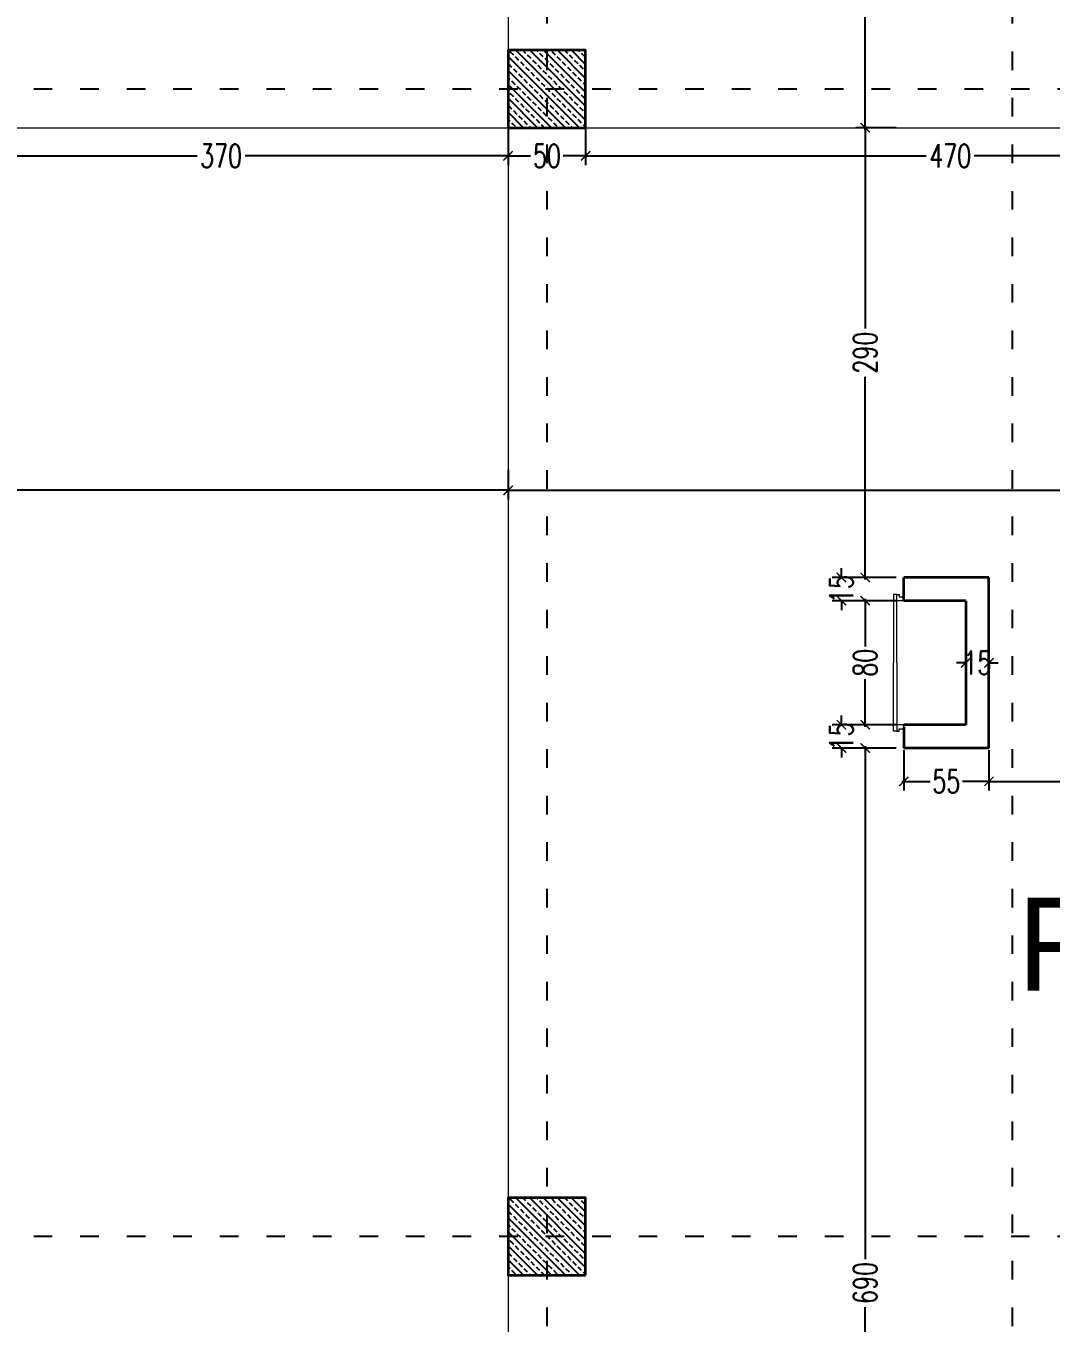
# Model space of a CAD drawing. Header units: centimetres. Extents: x -3207095 to 15275363, y -32656 to 4798027.
# Drawn here: x 679494 to 680155, y 4469814 to 4470651 of the extents above; entities that cross this region are included whole.
import ezdxf

# ---------------------------------------------------------------- set-up
doc = ezdxf.new("R2010")
doc.units = ezdxf.units.CM
doc.linetypes.add('ACAD_ISO03W100', pattern=[30, 12, -18])
doc.linetypes.add('DUZ', pattern=[500, 500])
doc.layers.get('0').update_dxf_attribs({"color": 1, "linetype": 'DUZ'})
doc.layers.add('DIM', color=1, linetype='DUZ')
doc.layers.add('KOLTAR_F', color=145, linetype='Continuous')
for name, color, linetype, lineweight in [('DUVAR', 7, 'Continuous', 35), ('iç duvar', 7, 'Continuous', 50), ('KAPEN', 151, 'Continuous', 9), ('KOLON_F', 3, 'Continuous', 35)]:
    doc.layers.add(name, color=color, linetype=linetype, lineweight=lineweight)
doc.styles.add('DIM', font='ROMANSTW.SHX', dxfattribs={"width": 0.7})
doc.dimstyles.new('1_100', dxfattribs={"dimtxt": 15, "dimasz": 6, "dimexe": 6, "dimexo": 0, "dimgap": 2, "dimtad": 0, "dimdec": 1, "dimzin": 11, "dimdsep": 46, "dimtxsty": 'DIM', "dimblk": 'ARCHTICK', "dimcen": 3, "dimdle": 1.25, "dimclrt": 2, "dimadec": 0, "dimazin": 0, "dimtfac": 1.25, "dimtdec": 1, "dimtix": 1, "dimtofl": 0, "dimtmove": 1, "dimatfit": 3, "dimldrblk": 'ARCHTICK', "dimfxl": 20, "dimfxlon": 1, "dimtolj": 1, "dimtzin": 0, "dimarcsym": 0})

# ---------------------------------------------------------------- blocks, each defined once
blk = doc.blocks.new('_ArchTick')
at = {"color": 0, "linetype": 'ByBlock', "const_width": 0.15}
blk.add_lwpolyline([(-0.5, -0.5), (0.5, 0.5)], dxfattribs=at)
blk = doc.blocks.new('*D472')
at = {"layer": 'Defpoints', "color": 0, "linetype": 'Continuous', "lineweight": 5, "transparency": 16777216}
for p in [(678235.06, 4470364.58), (679805.06, 4470364.58), (679805.06, 4470351.37)]:
    blk.add_point(p, dxfattribs=at)
at = {"layer": 'DIM', "color": 0, "linetype": 'Continuous', "lineweight": -2, "transparency": 16777216}
for p, q in [((678235.06, 4470364.58), (678235.06, 4470345.37)), ((679805.06, 4470364.58), (679805.06, 4470345.37)), ((678233.81, 4470351.37), (679000.56, 4470351.37)), ((679806.31, 4470351.37), (679039.56, 4470351.37))]:
    blk.add_line(p, q, dxfattribs=at)
at = {"layer": 'DIM', "color": 0, "linetype": 'Continuous', "lineweight": -2, "transparency": 16777216, "xscale": 6, "yscale": 6, "zscale": 6, "rotation": 180}
blk.add_blockref('_ArchTick', (678235.06, 4470351.37), dxfattribs=at)
at = {"layer": 'DIM', "color": 0, "linetype": 'Continuous', "lineweight": -2, "transparency": 16777216, "xscale": 6, "yscale": 6, "zscale": 6}
blk.add_blockref('_ArchTick', (679805.06, 4470351.37), dxfattribs=at)
at = {"layer": 'DIM', "color": 2, "linetype": 'Continuous', "lineweight": 5, "transparency": 16777216, "insert": (679020.06, 4470351.37), "char_height": 15, "attachment_point": 5, "style": 'DIM'}
blk.add_mtext('\\A1;1570', dxfattribs=at)
blk = doc.blocks.new('*D473')
at = {"layer": 'Defpoints', "color": 0, "linetype": 'Continuous', "lineweight": 5, "transparency": 16777216}
for p in [(679805.06, 4470364.58), (680875.06, 4470357.14), (680875.06, 4470351.37)]:
    blk.add_point(p, dxfattribs=at)
at = {"layer": 'DIM', "color": 0, "linetype": 'Continuous', "lineweight": -2, "transparency": 16777216}
for p, q in [((679805.06, 4470364.58), (679805.06, 4470345.37)), ((679803.81, 4470351.37), (680320.56, 4470351.37)), ((680876.31, 4470351.37), (680359.56, 4470351.37)), ((680875.06, 4470357.14), (680875.06, 4470345.37))]:
    blk.add_line(p, q, dxfattribs=at)
at = {"layer": 'DIM', "color": 0, "linetype": 'Continuous', "lineweight": -2, "transparency": 16777216, "xscale": 6, "yscale": 6, "zscale": 6, "rotation": 180}
blk.add_blockref('_ArchTick', (679805.06, 4470351.37), dxfattribs=at)
at = {"layer": 'DIM', "color": 0, "linetype": 'Continuous', "lineweight": -2, "transparency": 16777216, "xscale": 6, "yscale": 6, "zscale": 6}
blk.add_blockref('_ArchTick', (680875.06, 4470351.37), dxfattribs=at)
at = {"layer": 'DIM', "color": 2, "linetype": 'Continuous', "lineweight": 5, "transparency": 16777216, "insert": (680340.06, 4470351.37), "char_height": 15, "attachment_point": 5, "style": 'DIM'}
blk.add_mtext('\\A1;1070', dxfattribs=at)
blk = doc.blocks.new('*D477')
at = {"layer": 'Defpoints', "color": 0, "linetype": 'Continuous', "lineweight": 5, "transparency": 16777216}
for p in [(680060.06, 4470925.15), (680035.24, 4470585.15), (680060.06, 4470585.15)]:
    blk.add_point(p, dxfattribs=at)
at = {"layer": 'DIM', "color": 0, "linetype": 'Continuous', "lineweight": -2, "transparency": 16777216}
for p, q in [((680055.24, 4470925.15), (680029.24, 4470925.15)), ((680035.24, 4470926.4), (680035.24, 4470770.65)), ((680035.24, 4470583.9), (680035.24, 4470739.65)), ((680055.24, 4470585.15), (680029.24, 4470585.15))]:
    blk.add_line(p, q, dxfattribs=at)
at = {"layer": 'DIM', "color": 0, "linetype": 'Continuous', "lineweight": -2, "transparency": 16777216, "xscale": 6, "yscale": 6, "zscale": 6}
for p, rotation in [((680035.24, 4470925.15), 90), ((680035.24, 4470585.15), 270)]:
    blk.add_blockref('_ArchTick', p, dxfattribs=dict(at, rotation=rotation))
at = {"layer": 'DIM', "color": 2, "linetype": 'Continuous', "lineweight": 5, "transparency": 16777216, "insert": (680035.24, 4470755.15), "char_height": 15, "attachment_point": 5, "rotation": 90, "style": 'DIM'}
blk.add_mtext('\\A1;340', dxfattribs=at)
blk = doc.blocks.new('*D479')
at = {"layer": 'Defpoints', "color": 0, "linetype": 'Continuous', "lineweight": 5, "transparency": 16777216}
for p in [(680060.06, 4470585.15), (680035.24, 4470295.15), (680060.06, 4470295.15)]:
    blk.add_point(p, dxfattribs=at)
at = {"layer": 'DIM', "color": 0, "linetype": 'Continuous', "lineweight": -2, "transparency": 16777216}
for p, q in [((680055.24, 4470585.15), (680029.24, 4470585.15)), ((680035.24, 4470586.4), (680035.24, 4470455.65)), ((680035.24, 4470293.9), (680035.24, 4470424.65)), ((680055.24, 4470295.15), (680029.24, 4470295.15))]:
    blk.add_line(p, q, dxfattribs=at)
at = {"layer": 'DIM', "color": 0, "linetype": 'Continuous', "lineweight": -2, "transparency": 16777216, "xscale": 6, "yscale": 6, "zscale": 6}
for p, rotation in [((680035.24, 4470585.15), 90), ((680035.24, 4470295.15), 270)]:
    blk.add_blockref('_ArchTick', p, dxfattribs=dict(at, rotation=rotation))
at = {"layer": 'DIM', "color": 2, "linetype": 'Continuous', "lineweight": 5, "transparency": 16777216, "insert": (680035.24, 4470440.15), "char_height": 15, "attachment_point": 5, "rotation": 90, "style": 'DIM'}
blk.add_mtext('\\A1;290', dxfattribs=at)
blk = doc.blocks.new('*D480')
at = {"layer": 'Defpoints', "color": 0, "linetype": 'Continuous', "lineweight": 5, "transparency": 16777216}
for p in [(680060.06, 4470280.15), (680035.24, 4470200.15), (680060.06, 4470200.15)]:
    blk.add_point(p, dxfattribs=at)
at = {"layer": 'DIM', "color": 0, "linetype": 'Continuous', "lineweight": -2, "transparency": 16777216}
for p, q in [((680055.24, 4470280.15), (680029.24, 4470280.15)), ((680035.24, 4470281.4), (680035.24, 4470250.65)), ((680035.24, 4470198.9), (680035.24, 4470229.65)), ((680055.24, 4470200.15), (680029.24, 4470200.15))]:
    blk.add_line(p, q, dxfattribs=at)
at = {"layer": 'DIM', "color": 0, "linetype": 'Continuous', "lineweight": -2, "transparency": 16777216, "xscale": 6, "yscale": 6, "zscale": 6}
for p, rotation in [((680035.24, 4470280.15), 90), ((680035.24, 4470200.15), 270)]:
    blk.add_blockref('_ArchTick', p, dxfattribs=dict(at, rotation=rotation))
at = {"layer": 'DIM', "color": 2, "linetype": 'Continuous', "lineweight": 5, "transparency": 16777216, "insert": (680035.24, 4470240.15), "char_height": 15, "attachment_point": 5, "rotation": 90, "style": 'DIM'}
blk.add_mtext('\\A1;80', dxfattribs=at)
blk = doc.blocks.new('*D481')
at = {"layer": 'Defpoints', "color": 0, "linetype": 'Continuous', "lineweight": 5, "transparency": 16777216}
for p in [(680060.06, 4470185.15), (680035.24, 4469495.15), (680060.06, 4469495.15)]:
    blk.add_point(p, dxfattribs=at)
at = {"layer": 'DIM', "color": 0, "linetype": 'Continuous', "lineweight": -2, "transparency": 16777216}
for p, q in [((680055.24, 4470185.15), (680029.24, 4470185.15)), ((680035.24, 4470186.4), (680035.24, 4469855.65)), ((680035.24, 4469493.9), (680035.24, 4469824.65)), ((680055.24, 4469495.15), (680029.24, 4469495.15))]:
    blk.add_line(p, q, dxfattribs=at)
at = {"layer": 'DIM', "color": 0, "linetype": 'Continuous', "lineweight": -2, "transparency": 16777216, "xscale": 6, "yscale": 6, "zscale": 6}
for p, rotation in [((680035.24, 4470185.15), 90), ((680035.24, 4469495.15), 270)]:
    blk.add_blockref('_ArchTick', p, dxfattribs=dict(at, rotation=rotation))
at = {"layer": 'DIM', "color": 2, "linetype": 'Continuous', "lineweight": 5, "transparency": 16777216, "insert": (680035.24, 4469840.15), "char_height": 15, "attachment_point": 5, "rotation": 90, "style": 'DIM'}
blk.add_mtext('\\A1;690', dxfattribs=at)
blk = doc.blocks.new('*D482')
at = {"layer": 'Defpoints', "color": 0, "linetype": 'Continuous', "lineweight": 5, "transparency": 16777216}
for p in [(680029.24, 4470200.15), (680019.96, 4470185.15), (680029.24, 4470185.15)]:
    blk.add_point(p, dxfattribs=at)
at = {"layer": 'DIM', "color": 0, "linetype": 'Continuous', "lineweight": -2, "transparency": 16777216}
for p, q in [((680029.24, 4470200.15), (680013.96, 4470200.15)), ((680019.96, 4470200.15), (680019.96, 4470206.15)), ((680029.24, 4470185.15), (680013.96, 4470185.15)), ((680019.96, 4470185.15), (680019.96, 4470179.15))]:
    blk.add_line(p, q, dxfattribs=at)
at = {"layer": 'DIM', "color": 0, "linetype": 'Continuous', "lineweight": -2, "transparency": 16777216, "xscale": 6, "yscale": 6, "zscale": 6}
for p, rotation in [((680019.96, 4470200.15), 270), ((680019.96, 4470185.15), 90)]:
    blk.add_blockref('_ArchTick', p, dxfattribs=dict(at, rotation=rotation))
at = {"layer": 'DIM', "color": 2, "linetype": 'Continuous', "lineweight": 5, "transparency": 16777216, "insert": (680019.96, 4470192.65), "char_height": 15, "attachment_point": 5, "rotation": 90, "style": 'DIM'}
blk.add_mtext('\\A1;15', dxfattribs=at)
blk = doc.blocks.new('*D483')
at = {"layer": 'Defpoints', "color": 0, "linetype": 'Continuous', "lineweight": 5, "transparency": 16777216}
for p in [(680029.24, 4470295.15), (680019.96, 4470280.15), (680029.24, 4470280.15)]:
    blk.add_point(p, dxfattribs=at)
at = {"layer": 'DIM', "color": 0, "linetype": 'Continuous', "lineweight": -2, "transparency": 16777216}
for p, q in [((680019.96, 4470295.15), (680019.96, 4470301.15)), ((680029.24, 4470295.15), (680013.96, 4470295.15)), ((680029.24, 4470280.15), (680013.96, 4470280.15)), ((680019.96, 4470280.15), (680019.96, 4470274.15))]:
    blk.add_line(p, q, dxfattribs=at)
at = {"layer": 'DIM', "color": 0, "linetype": 'Continuous', "lineweight": -2, "transparency": 16777216, "xscale": 6, "yscale": 6, "zscale": 6}
for p, rotation in [((680019.96, 4470295.15), 270), ((680019.96, 4470280.15), 90)]:
    blk.add_blockref('_ArchTick', p, dxfattribs=dict(at, rotation=rotation))
at = {"layer": 'DIM', "color": 2, "linetype": 'Continuous', "lineweight": 5, "transparency": 16777216, "insert": (680019.96, 4470287.65), "char_height": 15, "attachment_point": 5, "rotation": 90, "style": 'DIM'}
blk.add_mtext('\\A1;15', dxfattribs=at)
blk = doc.blocks.new('*D484')
at = {"layer": 'Defpoints', "color": 0, "linetype": 'Continuous', "lineweight": 5, "transparency": 16777216}
for p in [(680060.06, 4470185.15), (680115.06, 4470185.15), (680115.06, 4470163.69)]:
    blk.add_point(p, dxfattribs=at)
at = {"layer": 'DIM', "color": 0, "linetype": 'Continuous', "lineweight": -2, "transparency": 16777216}
for p, q in [((680060.06, 4470183.69), (680060.06, 4470157.69)), ((680115.06, 4470183.69), (680115.06, 4470157.69)), ((680058.81, 4470163.69), (680077.06, 4470163.69)), ((680116.31, 4470163.69), (680098.06, 4470163.69))]:
    blk.add_line(p, q, dxfattribs=at)
at = {"layer": 'DIM', "color": 0, "linetype": 'Continuous', "lineweight": -2, "transparency": 16777216, "xscale": 6, "yscale": 6, "zscale": 6, "rotation": 180}
blk.add_blockref('_ArchTick', (680060.06, 4470163.69), dxfattribs=at)
at = {"layer": 'DIM', "color": 0, "linetype": 'Continuous', "lineweight": -2, "transparency": 16777216, "xscale": 6, "yscale": 6, "zscale": 6}
blk.add_blockref('_ArchTick', (680115.06, 4470163.69), dxfattribs=at)
at = {"layer": 'DIM', "color": 2, "linetype": 'Continuous', "lineweight": 5, "transparency": 16777216, "insert": (680087.56, 4470163.69), "char_height": 15, "attachment_point": 5, "style": 'DIM'}
blk.add_mtext('\\A1;55', dxfattribs=at)
blk = doc.blocks.new('*D485')
at = {"layer": 'Defpoints', "color": 0, "linetype": 'Continuous', "lineweight": 5, "transparency": 16777216}
for p in [(680115.06, 4470185.15), (680875.06, 4470185.15), (680875.06, 4470163.69)]:
    blk.add_point(p, dxfattribs=at)
at = {"layer": 'DIM', "color": 0, "linetype": 'Continuous', "lineweight": -2, "transparency": 16777216}
for p, q in [((680115.06, 4470183.69), (680115.06, 4470157.69)), ((680875.06, 4470183.69), (680875.06, 4470157.69)), ((680113.81, 4470163.69), (680479.56, 4470163.69)), ((680876.31, 4470163.69), (680510.56, 4470163.69))]:
    blk.add_line(p, q, dxfattribs=at)
at = {"layer": 'DIM', "color": 0, "linetype": 'Continuous', "lineweight": -2, "transparency": 16777216, "xscale": 6, "yscale": 6, "zscale": 6, "rotation": 180}
blk.add_blockref('_ArchTick', (680115.06, 4470163.69), dxfattribs=at)
at = {"layer": 'DIM', "color": 0, "linetype": 'Continuous', "lineweight": -2, "transparency": 16777216, "xscale": 6, "yscale": 6, "zscale": 6}
blk.add_blockref('_ArchTick', (680875.06, 4470163.69), dxfattribs=at)
at = {"layer": 'DIM', "color": 2, "linetype": 'Continuous', "lineweight": 5, "transparency": 16777216, "insert": (680495.06, 4470163.69), "char_height": 15, "attachment_point": 5, "style": 'DIM'}
blk.add_mtext('\\A1;760', dxfattribs=at)
blk = doc.blocks.new('*D489')
at = {"layer": 'Defpoints', "color": 0, "linetype": 'Continuous', "lineweight": 5, "transparency": 16777216}
for p in [(679855.06, 4470585.15), (680325.06, 4470585.15), (679855.06, 4470567.04)]:
    blk.add_point(p, dxfattribs=at)
at = {"layer": 'DIM', "color": 0, "linetype": 'Continuous', "lineweight": -2, "transparency": 16777216}
for p, q in [((679855.06, 4470585.15), (679855.06, 4470561.04)), ((680325.06, 4470585.15), (680325.06, 4470561.04)), ((679853.81, 4470567.04), (680074.56, 4470567.04)), ((680326.31, 4470567.04), (680105.56, 4470567.04))]:
    blk.add_line(p, q, dxfattribs=at)
at = {"layer": 'DIM', "color": 0, "linetype": 'Continuous', "lineweight": -2, "transparency": 16777216, "xscale": 6, "yscale": 6, "zscale": 6, "rotation": 180}
blk.add_blockref('_ArchTick', (679855.06, 4470567.04), dxfattribs=at)
at = {"layer": 'DIM', "color": 0, "linetype": 'Continuous', "lineweight": -2, "transparency": 16777216, "xscale": 6, "yscale": 6, "zscale": 6}
blk.add_blockref('_ArchTick', (680325.06, 4470567.04), dxfattribs=at)
at = {"layer": 'DIM', "color": 2, "linetype": 'Continuous', "lineweight": 5, "transparency": 16777216, "insert": (680090.06, 4470567.04), "char_height": 15, "attachment_point": 5, "style": 'DIM'}
blk.add_mtext('\\A1;470', dxfattribs=at)
blk = doc.blocks.new('*D490')
at = {"layer": 'Defpoints', "color": 0, "linetype": 'Continuous', "lineweight": 5, "transparency": 16777216}
for p in [(679805.06, 4470585.15), (679855.06, 4470585.15), (679855.06, 4470567.04)]:
    blk.add_point(p, dxfattribs=at)
at = {"layer": 'DIM', "color": 0, "linetype": 'Continuous', "lineweight": -2, "transparency": 16777216}
for p, q in [((679805.06, 4470585.15), (679805.06, 4470561.04)), ((679855.06, 4470585.15), (679855.06, 4470561.04)), ((679803.81, 4470567.04), (679819.56, 4470567.04)), ((679856.31, 4470567.04), (679840.56, 4470567.04))]:
    blk.add_line(p, q, dxfattribs=at)
at = {"layer": 'DIM', "color": 0, "linetype": 'Continuous', "lineweight": -2, "transparency": 16777216, "xscale": 6, "yscale": 6, "zscale": 6, "rotation": 180}
blk.add_blockref('_ArchTick', (679805.06, 4470567.04), dxfattribs=at)
at = {"layer": 'DIM', "color": 0, "linetype": 'Continuous', "lineweight": -2, "transparency": 16777216, "xscale": 6, "yscale": 6, "zscale": 6}
blk.add_blockref('_ArchTick', (679855.06, 4470567.04), dxfattribs=at)
at = {"layer": 'DIM', "color": 2, "linetype": 'Continuous', "lineweight": 5, "transparency": 16777216, "insert": (679830.06, 4470567.04), "char_height": 15, "attachment_point": 5, "style": 'DIM'}
blk.add_mtext('\\A1;50', dxfattribs=at)
blk = doc.blocks.new('*D491')
at = {"layer": 'Defpoints', "color": 0, "linetype": 'Continuous', "lineweight": 5, "transparency": 16777216}
for p in [(679435.06, 4470615.15), (679805.06, 4470615.15), (679805.06, 4470567.04)]:
    blk.add_point(p, dxfattribs=at)
at = {"layer": 'DIM', "color": 0, "linetype": 'Continuous', "lineweight": -2, "transparency": 16777216}
for p, q in [((679435.06, 4470587.04), (679435.06, 4470561.04)), ((679805.06, 4470587.04), (679805.06, 4470561.04)), ((679433.81, 4470567.04), (679604.56, 4470567.04)), ((679806.31, 4470567.04), (679635.56, 4470567.04))]:
    blk.add_line(p, q, dxfattribs=at)
at = {"layer": 'DIM', "color": 0, "linetype": 'Continuous', "lineweight": -2, "transparency": 16777216, "xscale": 6, "yscale": 6, "zscale": 6, "rotation": 180}
blk.add_blockref('_ArchTick', (679435.06, 4470567.04), dxfattribs=at)
at = {"layer": 'DIM', "color": 0, "linetype": 'Continuous', "lineweight": -2, "transparency": 16777216, "xscale": 6, "yscale": 6, "zscale": 6}
blk.add_blockref('_ArchTick', (679805.06, 4470567.04), dxfattribs=at)
at = {"layer": 'DIM', "color": 2, "linetype": 'Continuous', "lineweight": 5, "transparency": 16777216, "insert": (679620.06, 4470567.04), "char_height": 15, "attachment_point": 5, "style": 'DIM'}
blk.add_mtext('\\A1;370', dxfattribs=at)
blk = doc.blocks.new('*D547')
at = {"layer": 'Defpoints', "color": 0, "linetype": 'Continuous', "lineweight": 5, "transparency": 16777216}
for p in [(680100.06, 4470240.15), (680115.06, 4470240.15), (680115.06, 4470240.15)]:
    blk.add_point(p, dxfattribs=at)
at = {"layer": 'DIM', "color": 0, "linetype": 'Continuous', "lineweight": -2, "transparency": 16777216}
for p, q in [((680100.06, 4470240.15), (680100.06, 4470246.15)), ((680115.06, 4470240.15), (680115.06, 4470246.15)), ((680100.06, 4470240.15), (680094.06, 4470240.15)), ((680115.06, 4470240.15), (680121.06, 4470240.15))]:
    blk.add_line(p, q, dxfattribs=at)
at = {"layer": 'DIM', "color": 0, "linetype": 'Continuous', "lineweight": -2, "transparency": 16777216, "xscale": 6, "yscale": 6, "zscale": 6}
blk.add_blockref('_ArchTick', (680100.06, 4470240.15), dxfattribs=at)
at = {"layer": 'DIM', "color": 0, "linetype": 'Continuous', "lineweight": -2, "transparency": 16777216, "xscale": 6, "yscale": 6, "zscale": 6, "rotation": 180}
blk.add_blockref('_ArchTick', (680115.06, 4470240.15), dxfattribs=at)
at = {"layer": 'DIM', "color": 2, "linetype": 'Continuous', "lineweight": 5, "transparency": 16777216, "insert": (680107.56, 4470240.15), "char_height": 15, "attachment_point": 5, "style": 'DIM'}
blk.add_mtext('\\A1;15', dxfattribs=at)

msp = doc.modelspace()

# ---------------------------------------------------------------- hatches: boundary and pattern name
at = {"layer": 'KOLTAR_F'}
h = msp.add_hatch(dxfattribs=at)
h.set_pattern_fill('ANSI33', color=256, angle=90, style=0)
h.set_pattern_definition([(135, (5183337.5296, 3810001.6723), (-4.4901280605, -4.4901280605), []), (135, (5183337.5296, 3810006.1625), (-4.4901280605, -4.4901280605), [3.175, -1.5875])])
h.paths.add_polyline_path([(679855.06, 4470585.15), (679855.06, 4470635.15), (679805.06, 4470635.15), (679805.06, 4470585.15)])
h = msp.add_hatch(dxfattribs=at)
h.set_pattern_fill('ANSI33', color=256, angle=90, style=0)
h.set_pattern_definition([(135, (5183337.5296, 3809261.6723), (-4.4901280605, -4.4901280605), []), (135, (5183337.5296, 3809266.1625), (-4.4901280605, -4.4901280605), [3.175, -1.5875])])
h.paths.add_polyline_path([(679855.06, 4469845.15), (679855.06, 4469895.15), (679805.06, 4469895.15), (679805.06, 4469845.15)])

# ---------------------------------------------------------------- linework, layer by layer
at = {"color": 232, "linetype": 'ACAD_ISO03W100'}
for p, q in [((679830.06, 4472584.38), (679830.06, 4469325.53)), ((680130.06, 4472584.38), (680130.06, 4469325.53)), ((681101.25, 4470610.15), (676992.69, 4470610.15)), ((681101.25, 4469870.15), (676992.69, 4469870.15))]:
    msp.add_line(p, q, dxfattribs=at)
at = {"layer": 'DUVAR'}
for p, q in [((680115.06, 4470295.15), (680060.06, 4470295.15)), ((680060.06, 4470280.15), (680060.06, 4470295.15)), ((680115.06, 4470185.15), (680115.06, 4470295.15)), ((680100.06, 4470280.15), (680060.06, 4470280.15)), ((680100.06, 4470280.15), (680100.06, 4470200.15)), ((680100.06, 4470200.15), (680060.06, 4470200.15)), ((680060.06, 4470198.9), (680060.06, 4470185.15)), ((680115.06, 4470185.15), (680060.06, 4470185.15))]:
    msp.add_line(p, q, dxfattribs=at)
at = {"layer": 'iç duvar', "color": 7, "linetype": 'Continuous', "lineweight": 5}
msp.add_line((679805.06, 4471152.02), (679805.06, 4470635.15), dxfattribs=at)
at = {"layer": 'iç duvar', "color": 252, "linetype": 'Continuous', "lineweight": 5, "true_color": 0x939598}
for p, q in [((679805.06, 4470585.15), (679805.06, 4469895.15)), ((679855.06, 4470585.15), (680325.06, 4470585.15))]:
    msp.add_line(p, q, dxfattribs=at)
at = {"layer": 'iç duvar', "color": 7, "linetype": 'Continuous', "lineweight": 5}
msp.add_lwpolyline([(678820.06, 4469525.15), (678235.06, 4469525.15), (678235.06, 4470585.15), (679805.06, 4470585.15), (679805.06, 4469525.15), (679220.06, 4469525.15)], dxfattribs=at)
at = {"layer": 'KAPEN'}
for points in [[(680055.56, 4470240.15), (680055.56, 4470284.15), (680053.56, 4470284.15), (680053.56, 4470240.15)], [(680055.56, 4470240.15), (680055.56, 4470196.15), (680053.56, 4470196.15), (680053.56, 4470240.15)]]:
    msp.add_lwpolyline(points, dxfattribs=at)
for points in [[(680055.56, 4470280.15), (680055.56, 4470284.15), (680057.06, 4470284.15), (680057.06, 4470282.65), (680060.06, 4470282.65), (680060.06, 4470280.15), (680055.56, 4470280.15)], [(680055.56, 4470280.15), (680055.56, 4470284.15), (680057.06, 4470284.15), (680057.06, 4470282.65), (680060.06, 4470282.65), (680060.06, 4470280.15), (680055.56, 4470280.15)], [(680055.56, 4470200.15), (680055.56, 4470196.15), (680057.06, 4470196.15), (680057.06, 4470197.65), (680060.06, 4470197.65), (680060.06, 4470200.15), (680055.56, 4470200.15)]]:
    msp.add_lwpolyline(points, close=True, dxfattribs=at)
at = {"layer": 'KOLON_F'}
for points in [[(679855.06, 4470585.15), (679855.06, 4470635.15), (679805.06, 4470635.15), (679805.06, 4470585.15)], [(679855.06, 4469845.15), (679855.06, 4469895.15), (679805.06, 4469895.15), (679805.06, 4469845.15)]]:
    msp.add_lwpolyline(points, close=True, dxfattribs=at)

# ---------------------------------------------------------------- texts
at = {"insert": (680133.5, 4470088.65), "char_height": 60, "attachment_point": 1}
msp.add_mtext_dynamic_manual_height_columns('{\\fCentury Gothic|b0|i0|c162|p34;\\C7;RESTAURANT}', width=402.7964, gutter_width=12.5, heights=[0], dxfattribs=at)

# ---------------------------------------------------------------- dimensions: what is measured, and where the dimension line sits
at = {"layer": 'DIM', "linetype": 'Continuous', "lineweight": 5}
for base, p1, p2, picture, middle in [((680035.24, 4470585.15), (680060.06, 4470925.15), (680060.06, 4470585.15), '*D477', (680035.24, 4470755.15)), ((680035.24, 4470295.15), (680060.06, 4470585.15), (680060.06, 4470295.15), '*D479', (680035.24, 4470440.15)), ((680019.96, 4470280.15), (680029.24, 4470295.15), (680029.24, 4470280.15), '*D483', (680019.96, 4470287.65)), ((680035.24, 4470200.15), (680060.06, 4470280.15), (680060.06, 4470200.15), '*D480', (680035.24, 4470240.15)), ((680019.96, 4470185.15), (680029.24, 4470200.15), (680029.24, 4470185.15), '*D482', (680019.96, 4470192.65)), ((680035.24, 4469495.15), (680060.06, 4470185.15), (680060.06, 4469495.15), '*D481', (680035.24, 4469840.15))]:
    dim = msp.add_linear_dim(base=base, p1=p1, p2=p2, angle=90, dimstyle='1_100', dxfattribs=at)
    dim.commit()
    dim.dimension.update_dxf_attribs({"geometry": picture, "text_midpoint": middle})
for base, p1, p2, picture, middle in [((679805.06, 4470567.04), (679435.06, 4470615.15), (679805.06, 4470615.15), '*D491', (679620.06, 4470567.04)), ((679855.06, 4470567.04), (679805.06, 4470585.15), (679855.06, 4470585.15), '*D490', (679830.06, 4470567.04)), ((679855.06, 4470567.04), (680325.06, 4470585.15), (679855.06, 4470585.15), '*D489', (680090.06, 4470567.04)), ((679805.06, 4470351.37), (678235.06, 4470364.58), (679805.06, 4470364.58), '*D472', (679020.06, 4470351.37)), ((680875.06, 4470351.37), (679805.06, 4470364.58), (680875.06, 4470357.14), '*D473', (680340.06, 4470351.37)), ((680115.06, 4470240.15), (680100.06, 4470240.15), (680115.06, 4470240.15), '*D547', (680107.56, 4470240.15)), ((680115.06, 4470163.69), (680060.06, 4470185.15), (680115.06, 4470185.15), '*D484', (680087.56, 4470163.69)), ((680875.06, 4470163.69), (680115.06, 4470185.15), (680875.06, 4470185.15), '*D485', (680495.06, 4470163.69))]:
    dim = msp.add_linear_dim(base=base, p1=p1, p2=p2, dimstyle='1_100', dxfattribs=at)
    dim.commit()
    dim.dimension.update_dxf_attribs({"geometry": picture, "text_midpoint": middle})

doc.saveas('drawing.dxf')
